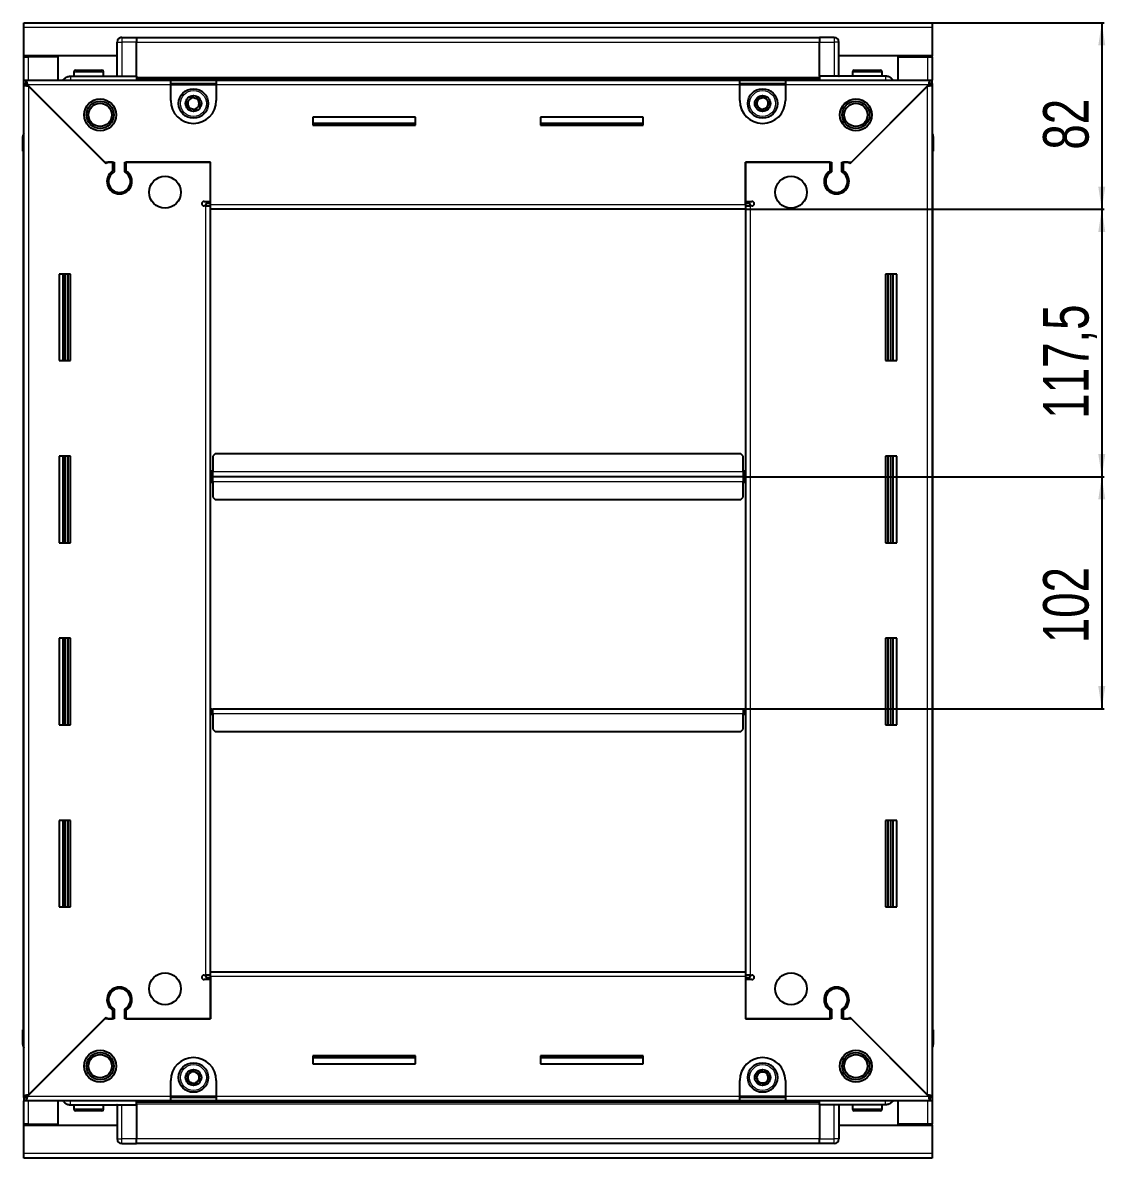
# Model space of a CAD drawing. Header units: millimetres. Extents: x 1021 to 4050, y -1087 to 1535.
# Drawn here: x 3574.6 to 4050.2, y 893.2 to 1392.2 of the extents above; entities that cross this region are included whole.
import ezdxf

# ---------------------------------------------------------------- set-up
doc = ezdxf.new("R2010")
doc.units = ezdxf.units.MM
doc.layers.add('FORMAT', color=7, linetype='Continuous')
doc.styles.add('SLDTEXTSTYLE0', font='TXT', dxfattribs={"width": 0.75})
doc.dimstyles.new('SLDDIMSTYLE0', dxfattribs={"dimtxt": 20, "dimasz": 10, "dimexe": 0, "dimexo": 0.0625, "dimgap": 5, "dimtad": 2, "dimdec": 1, "dimrnd": 1e-09, "dimzin": 12, "dimdsep": 46, "dimtxsty": 'SLDTEXTSTYLE0', "dimsah": 1, "dimcen": 0.09, "dimadec": 0, "dimazin": 3, "dimtfac": 1, "dimtofl": 0, "dimtmove": 0, "dimatfit": 3, "dimfxl": 0, "dimfrac": 2, "dimtolj": 1, "dimtzin": 12, "dimarcsym": 0})

# ---------------------------------------------------------------- blocks, each defined once
blk = doc.blocks.new('_D_5')
at = {"layer": 'FORMAT'}
for p, q in [((3974.16, 1392.16), (4049.65, 1392.16)), ((4048.65, 1392.16), (4048.65, 1310.16)), ((3892.16, 1310.16), (4049.65, 1310.16))]:
    blk.add_line(p, q, dxfattribs=at)
for points in [[(4048.65, 1392.16), (4047.11, 1382.16), (4050.19, 1382.16)], [(4048.65, 1310.16), (4050.19, 1320.16), (4047.11, 1320.16)]]:
    blk.add_solid(points, dxfattribs=at)
at = {"layer": 'FORMAT', "insert": (4022.87, 1336.39), "char_height": 20, "attachment_point": 1, "rotation": 90, "style": 'SLDTEXTSTYLE0'}
blk.add_mtext('82', dxfattribs=at)
blk = doc.blocks.new('_D_6')
at = {"layer": 'FORMAT'}
for p, q in [((3892.16, 1310.16), (4049.65, 1310.16)), ((4048.65, 1310.16), (4048.65, 1192.66)), ((3891.16, 1192.66), (4049.65, 1192.66))]:
    blk.add_line(p, q, dxfattribs=at)
for points in [[(4048.65, 1310.16), (4047.11, 1300.16), (4050.19, 1300.16)], [(4048.65, 1192.66), (4050.19, 1202.66), (4047.11, 1202.66)]]:
    blk.add_solid(points, dxfattribs=at)
at = {"layer": 'FORMAT', "insert": (4022.87, 1218.16), "char_height": 20, "attachment_point": 1, "rotation": 90, "style": 'SLDTEXTSTYLE0'}
blk.add_mtext('117,5', dxfattribs=at)
blk = doc.blocks.new('_D_7')
at = {"layer": 'FORMAT'}
for p, q in [((3891.16, 1192.66), (4049.65, 1192.66)), ((4048.65, 1192.66), (4048.65, 1090.66)), ((3891.16, 1090.66), (4049.65, 1090.66))]:
    blk.add_line(p, q, dxfattribs=at)
for points in [[(4048.65, 1192.66), (4047.11, 1182.66), (4050.19, 1182.66)], [(4048.65, 1090.66), (4050.19, 1100.66), (4047.11, 1100.66)]]:
    blk.add_solid(points, dxfattribs=at)
at = {"layer": 'FORMAT', "insert": (4022.87, 1119.5), "char_height": 20, "attachment_point": 1, "rotation": 90, "style": 'SLDTEXTSTYLE0'}
blk.add_mtext('102', dxfattribs=at)

msp = doc.modelspace()

# ---------------------------------------------------------------- linework, layer by layer
at = {"color": 7, "linetype": 'Continuous', "lineweight": 25}
for p, q in [((3575.15, 1392.16), (3974.15, 1392.16)), ((3575.15, 1390.06), (3575.15, 1392.16)), ((3575.15, 1377.66), (3575.15, 1390.06)), ((3974.15, 1392.16), (3974.15, 1390.06)), ((3974.15, 1390.06), (3974.15, 1377.66)), ((3616.15, 1368.66), (3616.15, 1383.66)), ((3616.83, 1385.16), (3616.83, 1385.16)), ((3618.15, 1385.66), (3624.65, 1385.66)), ((3618.15, 1385.66), (3624.65, 1385.66)), ((3624.65, 1385.66), (3624.65, 1385.66)), ((3624.65, 1385.66), (3624.65, 1385.66)), ((3624.65, 1385.66), (3624.65, 1383.66)), ((3924.65, 1385.51), (3624.65, 1385.51)), ((3624.65, 1368.66), (3624.65, 1383.66)), ((3924.65, 1385.66), (3924.65, 1385.66)), ((3931.15, 1385.66), (3924.65, 1385.66)), ((3931.15, 1385.66), (3924.65, 1385.66)), ((3924.65, 1385.66), (3924.65, 1383.66)), ((3924.65, 1368.66), (3924.65, 1383.66)), ((3933.15, 1383.66), (3933.15, 1383.66)), ((3933.15, 1368.66), (3933.15, 1383.66)), ((3616.15, 1377.66), (3575.15, 1377.66)), ((3575.15, 1377.16), (3575.15, 1377.66)), ((3576.65, 1377.16), (3576.65, 1377.66)), ((3974.15, 1377.66), (3933.15, 1377.66)), ((3972.65, 1377.16), (3972.65, 1377.66)), ((3974.15, 1377.16), (3974.15, 1377.66)), ((3575.15, 1377.16), (3577.25, 1377.16)), ((3575.15, 1366.91), (3575.15, 1377.16)), ((3590.15, 1377.16), (3577.25, 1377.16)), ((3590.15, 1366.91), (3590.15, 1377.16)), ((3959.15, 1377.16), (3972.05, 1377.16)), ((3959.15, 1366.91), (3959.15, 1377.16)), ((3972.05, 1377.16), (3974.15, 1377.16)), ((3974.15, 1377.16), (3974.15, 1366.91)), ((3595.65, 1368.66), (3624.65, 1368.66)), ((3597.15, 1370.56), (3597.15, 1368.66)), ((3597.95, 1371.36), (3609.35, 1371.36)), ((3610.15, 1368.66), (3610.15, 1370.56)), ((3624.65, 1368.66), (3624.65, 1368.16)), ((3624.65, 1367.51), (3924.65, 1367.51)), ((3953.65, 1368.66), (3924.65, 1368.66)), ((3924.65, 1368.66), (3924.65, 1368.16)), ((3939.15, 1370.56), (3939.15, 1368.66)), ((3939.95, 1371.36), (3951.35, 1371.36)), ((3952.15, 1368.66), (3952.15, 1370.56)), ((3575.15, 1365.41), (3575.15, 1366.91)), ((3575.15, 1366.91), (3576.15, 1366.91)), ((3575.15, 1364.91), (3575.15, 1365.41)), ((3575.15, 1365.41), (3576.15, 1365.41)), ((3575.15, 920.41), (3575.15, 1364.91)), ((3576.65, 1364.91), (3575.15, 1364.91)), ((3576.15, 1365.41), (3576.15, 1366.91)), ((3576.15, 1366.91), (3639.65, 1366.91)), ((3576.75, 1364.81), (3610.65, 1330.91)), ((3611.35, 1330.21), (3577.25, 1364.31)), ((3639.65, 1364.81), (3639.65, 1366.91)), ((3639.65, 1366.91), (3659.65, 1366.91)), ((3639.65, 1365.41), (3659.65, 1365.41)), ((3639.65, 1357.91), (3639.65, 1364.81)), ((3659.65, 1366.91), (3659.65, 1364.81)), ((3659.65, 1366.91), (3889.65, 1366.91)), ((3659.65, 1364.81), (3659.65, 1357.91)), ((3889.65, 1364.81), (3889.65, 1366.91)), ((3889.65, 1366.91), (3909.65, 1366.91)), ((3889.65, 1365.41), (3909.65, 1365.41)), ((3889.65, 1357.91), (3889.65, 1364.81)), ((3909.65, 1366.91), (3909.65, 1364.81)), ((3909.65, 1366.91), (3973.15, 1366.91)), ((3909.65, 1364.81), (3909.65, 1357.91)), ((3972.05, 1364.31), (3937.95, 1330.21)), ((3938.65, 1330.91), (3972.55, 1364.81)), ((3972.65, 1364.91), (3974.15, 1364.91)), ((3973.15, 1365.41), (3973.15, 1366.91)), ((3973.15, 1366.91), (3974.15, 1366.91)), ((3973.15, 1365.41), (3974.15, 1365.41)), ((3974.15, 1365.41), (3974.15, 1366.91)), ((3974.15, 1365.41), (3974.15, 1364.91)), ((3974.15, 1364.91), (3974.15, 920.41)), ((3747.15, 1350.66), (3702.15, 1350.66)), ((3702.15, 1350.66), (3702.15, 1347.16)), ((3747.15, 1347.91), (3702.15, 1347.91)), ((3747.15, 1347.16), (3747.15, 1350.66)), ((3847.15, 1350.66), (3802.15, 1350.66)), ((3802.15, 1350.66), (3802.15, 1347.16)), ((3847.15, 1347.91), (3802.15, 1347.91)), ((3847.15, 1347.16), (3847.15, 1350.66)), ((3702.15, 1347.16), (3747.15, 1347.16)), ((3802.15, 1347.16), (3847.15, 1347.16)), ((3974.15, 1343.49), (3974.15, 1343.49)), ((3574.65, 1342.16), (3574.65, 1335.66)), ((3574.65, 1335.66), (3574.65, 1342.16)), ((3974.65, 1342.16), (3974.65, 1335.66)), ((3974.65, 1335.66), (3974.65, 1342.16)), ((3574.65, 1335.66), (3574.65, 1335.66)), ((3575.15, 1335.66), (3574.65, 1335.66)), ((3574.8, 1335.66), (3574.8, 949.66)), ((3974.15, 1335.66), (3974.65, 1335.66)), ((3974.5, 949.66), (3974.5, 1335.66)), ((3974.65, 1335.66), (3974.65, 1335.66)), ((3974.65, 1335.66), (3974.65, 1335.66)), ((3610.65, 1330.91), (3614.85, 1330.91)), ((3612.05, 1330.91), (3611.35, 1330.21)), ((3614.15, 1330.91), (3612.05, 1330.91)), ((3614.15, 1330.91), (3614.15, 1327.02)), ((3614.85, 1330.91), (3614.85, 1326.63)), ((3619.45, 1330.91), (3657.15, 1330.91)), ((3619.45, 1326.63), (3619.45, 1330.91)), ((3620.15, 1327.02), (3620.15, 1330.91)), ((3657.15, 1330.91), (3620.15, 1330.91)), ((3657.15, 1312.26), (3657.15, 1330.91)), ((3657.15, 1313.66), (3657.15, 1330.91)), ((3892.15, 1330.91), (3929.85, 1330.91)), ((3892.15, 1312.26), (3892.15, 1330.91)), ((3892.15, 1330.91), (3892.15, 1313.66)), ((3929.15, 1330.91), (3892.15, 1330.91)), ((3929.15, 1330.91), (3929.15, 1327.02)), ((3929.85, 1330.91), (3929.85, 1326.63)), ((3934.45, 1330.91), (3938.65, 1330.91)), ((3934.45, 1326.63), (3934.45, 1330.91)), ((3937.25, 1330.91), (3935.15, 1330.91)), ((3935.15, 1327.02), (3935.15, 1330.91)), ((3937.95, 1330.21), (3937.25, 1330.91)), ((3615.15, 1318.05), (3615.15, 1317.29)), ((3934.15, 1318.05), (3934.15, 1317.29)), ((3654.3, 1313.66), (3657.15, 1313.66)), ((3657.15, 1312.66), (3655.15, 1312.66)), ((3655.15, 1312.66), (3655.15, 1311.66)), ((3892.15, 1313.66), (3895, 1313.66)), ((3894.15, 1312.66), (3892.15, 1312.66)), ((3894.15, 1311.66), (3894.15, 1312.66)), ((3655.05, 1311.66), (3654.3, 1311.66)), ((3655.05, 1311.66), (3657.15, 1311.66)), ((3657.15, 1310.16), (3657.15, 1312.26)), ((3892.15, 1310.16), (3657.15, 1310.16)), ((3657.15, 975.16), (3657.15, 1310.16)), ((3892.15, 1312.26), (3892.15, 1310.16)), ((3892.15, 1311.66), (3894.25, 1311.66)), ((3892.15, 1310.16), (3892.15, 975.16)), ((3895, 1311.66), (3894.25, 1311.66)), ((3595.65, 1281.66), (3590.65, 1281.66)), ((3590.65, 1281.66), (3590.65, 1243.66)), ((3592.8, 1243.66), (3592.8, 1281.66)), ((3594.59, 1243.66), (3594.59, 1281.66)), ((3594.63, 1243.66), (3594.63, 1281.66)), ((3595.65, 1243.66), (3595.65, 1281.66)), ((3953.65, 1281.66), (3953.65, 1243.66)), ((3958.65, 1281.66), (3953.65, 1281.66)), ((3954.67, 1281.66), (3954.67, 1243.66)), ((3954.71, 1281.66), (3954.71, 1243.66)), ((3956.5, 1281.66), (3956.5, 1243.66)), ((3958.65, 1243.66), (3958.65, 1281.66)), ((3590.65, 1243.66), (3595.65, 1243.66)), ((3953.65, 1243.66), (3958.65, 1243.66)), ((3659.15, 1202.66), (3658.15, 1201.66)), ((3890.15, 1202.66), (3659.15, 1202.66)), ((3891.15, 1201.66), (3890.15, 1202.66)), ((3595.65, 1201.66), (3590.65, 1201.66)), ((3590.65, 1201.66), (3590.65, 1163.66)), ((3592.8, 1163.66), (3592.8, 1201.66)), ((3594.59, 1163.66), (3594.59, 1201.66)), ((3594.63, 1163.66), (3594.63, 1201.66)), ((3595.65, 1163.66), (3595.65, 1201.66)), ((3658.15, 1201.66), (3658.15, 1194.76)), ((3891.15, 1194.76), (3891.15, 1201.66)), ((3953.65, 1201.66), (3953.65, 1163.66)), ((3958.65, 1201.66), (3953.65, 1201.66)), ((3954.67, 1201.66), (3954.67, 1163.66)), ((3954.71, 1201.66), (3954.71, 1163.66)), ((3956.5, 1201.66), (3956.5, 1163.66)), ((3958.65, 1163.66), (3958.65, 1201.66)), ((3657.9, 1192.66), (3657.15, 1192.66)), ((3658.15, 1195.51), (3657.9, 1195.51)), ((3657.9, 1195.51), (3657.9, 1192.66)), ((3657.9, 1192.66), (3657.9, 1189.81)), ((3658.15, 1192.66), (3658.15, 1194.76)), ((3658.15, 1190.56), (3658.15, 1192.66)), ((3891.15, 1192.66), (3658.15, 1192.66)), ((3891.4, 1195.51), (3891.15, 1195.51)), ((3891.15, 1194.76), (3891.15, 1192.66)), ((3891.15, 1192.66), (3891.15, 1190.56)), ((3891.4, 1192.66), (3891.4, 1195.51)), ((3891.4, 1189.81), (3891.4, 1192.66)), ((3892.15, 1192.66), (3891.4, 1192.66)), ((3657.9, 1189.81), (3658.15, 1189.81)), ((3658.15, 1190.56), (3658.15, 1183.66)), ((3891.15, 1183.66), (3891.15, 1190.56)), ((3891.15, 1189.81), (3891.4, 1189.81)), ((3658.15, 1183.66), (3659.15, 1182.66)), ((3659.15, 1182.66), (3890.15, 1182.66)), ((3890.15, 1182.66), (3891.15, 1183.66)), ((3590.65, 1163.66), (3595.65, 1163.66)), ((3953.65, 1163.66), (3958.65, 1163.66)), ((3595.65, 1121.66), (3590.65, 1121.66)), ((3590.65, 1121.66), (3590.65, 1083.66)), ((3592.8, 1083.66), (3592.8, 1121.66)), ((3594.59, 1083.66), (3594.59, 1121.66)), ((3594.63, 1083.66), (3594.63, 1121.66)), ((3595.65, 1083.66), (3595.65, 1121.66)), ((3953.65, 1121.66), (3953.65, 1083.66)), ((3958.65, 1121.66), (3953.65, 1121.66)), ((3954.67, 1121.66), (3954.67, 1083.66)), ((3954.71, 1121.66), (3954.71, 1083.66)), ((3956.5, 1121.66), (3956.5, 1083.66)), ((3958.65, 1083.66), (3958.65, 1121.66)), ((3657.15, 1090.66), (3657.9, 1090.66)), ((3657.9, 1090.66), (3657.9, 1087.81)), ((3658.15, 1088.56), (3658.15, 1090.66)), ((3658.15, 1090.66), (3891.15, 1090.66)), ((3658.15, 1088.56), (3658.15, 1081.66)), ((3891.15, 1090.66), (3891.15, 1088.56)), ((3891.15, 1081.66), (3891.15, 1088.56)), ((3891.4, 1087.81), (3891.4, 1090.66)), ((3891.4, 1090.66), (3892.15, 1090.66)), ((3590.65, 1083.66), (3595.65, 1083.66)), ((3657.9, 1087.81), (3658.15, 1087.81)), ((3891.15, 1087.81), (3891.4, 1087.81)), ((3953.65, 1083.66), (3958.65, 1083.66)), ((3658.15, 1081.66), (3659.15, 1080.66)), ((3659.15, 1080.66), (3890.15, 1080.66)), ((3890.15, 1080.66), (3891.15, 1081.66)), ((3595.65, 1041.66), (3590.65, 1041.66)), ((3590.65, 1041.66), (3590.65, 1003.66)), ((3592.8, 1003.66), (3592.8, 1041.66)), ((3594.59, 1003.66), (3594.59, 1041.66)), ((3594.63, 1003.66), (3594.63, 1041.66)), ((3595.65, 1003.66), (3595.65, 1041.66)), ((3953.65, 1041.66), (3953.65, 1003.66)), ((3958.65, 1041.66), (3953.65, 1041.66)), ((3954.67, 1041.66), (3954.67, 1003.66)), ((3954.71, 1041.66), (3954.71, 1003.66)), ((3956.5, 1041.66), (3956.5, 1003.66)), ((3958.65, 1003.66), (3958.65, 1041.66)), ((3590.65, 1003.66), (3595.65, 1003.66)), ((3953.65, 1003.66), (3958.65, 1003.66)), ((3654.3, 973.66), (3655.05, 973.66)), ((3657.15, 973.66), (3655.05, 973.66)), ((3655.15, 973.66), (3655.15, 972.66)), ((3657.15, 973.06), (3657.15, 975.16)), ((3657.15, 975.16), (3892.15, 975.16)), ((3657.15, 973.06), (3657.15, 954.41)), ((3892.15, 975.16), (3892.15, 973.06)), ((3894.25, 973.66), (3892.15, 973.66)), ((3892.15, 973.06), (3892.15, 954.41)), ((3894.15, 972.66), (3894.15, 973.66)), ((3894.25, 973.66), (3895, 973.66)), ((3657.15, 971.66), (3654.3, 971.66)), ((3655.15, 972.66), (3657.15, 972.66)), ((3657.15, 954.41), (3657.15, 971.66)), ((3892.15, 972.66), (3894.15, 972.66)), ((3892.15, 971.66), (3892.15, 954.41)), ((3895, 971.66), (3892.15, 971.66)), ((3615.15, 968.04), (3615.15, 967.28)), ((3934.15, 968.04), (3934.15, 967.28)), ((3614.15, 958.3), (3614.15, 954.41)), ((3614.85, 958.7), (3614.85, 954.41)), ((3619.45, 954.41), (3619.45, 958.7)), ((3620.15, 954.41), (3620.15, 958.3)), ((3929.15, 958.3), (3929.15, 954.41)), ((3929.85, 958.7), (3929.85, 954.41)), ((3934.45, 954.41), (3934.45, 958.7)), ((3935.15, 954.41), (3935.15, 958.3)), ((3610.65, 954.41), (3576.75, 920.51)), ((3577.25, 921.01), (3611.35, 955.11)), ((3614.85, 954.41), (3610.65, 954.41)), ((3611.35, 955.11), (3612.05, 954.41)), ((3612.05, 954.41), (3614.15, 954.41)), ((3657.15, 954.41), (3619.45, 954.41)), ((3620.15, 954.41), (3657.15, 954.41)), ((3929.85, 954.41), (3892.15, 954.41)), ((3892.15, 954.41), (3929.15, 954.41)), ((3938.65, 954.41), (3934.45, 954.41)), ((3935.15, 954.41), (3937.25, 954.41)), ((3937.25, 954.41), (3937.95, 955.11)), ((3937.95, 955.11), (3972.05, 921.01)), ((3972.55, 920.51), (3938.65, 954.41)), ((3574.65, 943.16), (3574.65, 949.66)), ((3574.65, 949.66), (3574.65, 949.66)), ((3574.65, 949.66), (3574.65, 949.66)), ((3574.65, 949.66), (3574.65, 943.16)), ((3575.15, 949.66), (3574.65, 949.66)), ((3974.15, 949.66), (3974.65, 949.66)), ((3974.65, 949.66), (3974.65, 949.66)), ((3974.65, 943.16), (3974.65, 949.66)), ((3974.65, 949.66), (3974.65, 943.16)), ((3575.15, 941.84), (3575.15, 941.84)), ((3747.15, 938.16), (3702.15, 938.16)), ((3702.15, 938.16), (3702.15, 934.66)), ((3747.15, 934.66), (3747.15, 938.16)), ((3847.15, 938.16), (3802.15, 938.16)), ((3802.15, 938.16), (3802.15, 934.66)), ((3847.15, 934.66), (3847.15, 938.16)), ((3702.15, 937.41), (3747.15, 937.41)), ((3702.15, 934.66), (3747.15, 934.66)), ((3802.15, 937.41), (3847.15, 937.41)), ((3802.15, 934.66), (3847.15, 934.66)), ((3639.65, 920.51), (3639.65, 927.41)), ((3659.65, 927.41), (3659.65, 920.51)), ((3889.65, 920.51), (3889.65, 927.41)), ((3909.65, 927.41), (3909.65, 920.51)), ((3575.15, 919.91), (3575.15, 920.41)), ((3576.65, 920.41), (3575.15, 920.41)), ((3575.15, 919.91), (3575.15, 918.41)), ((3576.15, 919.91), (3575.15, 919.91)), ((3575.15, 908.16), (3575.15, 918.41)), ((3576.15, 918.41), (3575.15, 918.41)), ((3576.15, 919.91), (3576.15, 918.41)), ((3639.65, 918.41), (3576.15, 918.41)), ((3590.15, 908.16), (3590.15, 918.41)), ((3639.65, 918.41), (3639.65, 920.51)), ((3659.65, 919.91), (3639.65, 919.91)), ((3659.65, 918.41), (3639.65, 918.41)), ((3659.65, 920.51), (3659.65, 918.41)), ((3889.65, 918.41), (3659.65, 918.41)), ((3889.65, 918.41), (3889.65, 920.51)), ((3909.65, 919.91), (3889.65, 919.91)), ((3909.65, 918.41), (3889.65, 918.41)), ((3909.65, 920.51), (3909.65, 918.41)), ((3973.15, 918.41), (3909.65, 918.41)), ((3959.15, 908.16), (3959.15, 918.41)), ((3972.65, 920.41), (3974.15, 920.41)), ((3973.15, 919.91), (3973.15, 918.41)), ((3974.15, 919.91), (3973.15, 919.91)), ((3974.15, 918.41), (3973.15, 918.41)), ((3974.15, 920.41), (3974.15, 919.91)), ((3974.15, 919.91), (3974.15, 918.41)), ((3974.15, 918.41), (3974.15, 908.16)), ((3595.65, 916.66), (3624.65, 916.66)), ((3597.15, 916.66), (3597.15, 914.76)), ((3601.72, 913.96), (3597.95, 913.96)), ((3609.35, 913.96), (3601.72, 913.96)), ((3610.15, 914.76), (3610.15, 916.66)), ((3616.15, 916.66), (3616.15, 901.66)), ((3924.65, 917.81), (3624.65, 917.81)), ((3624.65, 916.66), (3624.65, 917.16)), ((3624.65, 916.66), (3624.65, 901.66)), ((3924.65, 916.66), (3924.65, 917.16)), ((3953.65, 916.66), (3924.65, 916.66)), ((3924.65, 916.66), (3924.65, 901.66)), ((3933.15, 916.66), (3933.15, 901.66)), ((3939.15, 916.66), (3939.15, 914.76)), ((3946.94, 913.96), (3939.95, 913.96)), ((3951.35, 913.96), (3946.94, 913.96)), ((3952.15, 914.76), (3952.15, 916.66)), ((3577.25, 908.16), (3575.15, 908.16)), ((3575.15, 907.66), (3575.15, 908.16)), ((3575.15, 895.26), (3575.15, 907.66)), ((3575.15, 907.66), (3616.15, 907.66)), ((3576.65, 907.66), (3576.65, 908.16)), ((3577.25, 908.16), (3590.15, 908.16)), ((3933.15, 907.66), (3974.15, 907.66)), ((3972.05, 908.16), (3959.15, 908.16)), ((3974.15, 908.16), (3972.05, 908.16)), ((3972.65, 907.66), (3972.65, 908.16)), ((3974.15, 907.66), (3974.15, 908.16)), ((3974.15, 907.66), (3974.15, 895.26)), ((3616.15, 901.66), (3616.15, 901.66)), ((3618.15, 899.66), (3624.65, 899.66)), ((3618.15, 899.66), (3624.65, 899.66)), ((3624.65, 899.66), (3624.65, 901.66)), ((3624.65, 899.81), (3924.65, 899.81)), ((3624.65, 899.66), (3624.65, 899.66)), ((3924.65, 899.66), (3924.65, 901.66)), ((3924.65, 899.66), (3924.65, 899.66)), ((3931.15, 899.66), (3924.65, 899.66)), ((3924.65, 899.66), (3924.65, 899.66)), ((3931.15, 899.66), (3924.65, 899.66)), ((3932.47, 900.16), (3932.47, 900.16)), ((3575.15, 893.16), (3575.15, 895.26)), ((3974.15, 895.26), (3974.15, 893.16)), ((3974.15, 893.16), (3575.15, 893.16))]:
    msp.add_line(p, q, dxfattribs=at)
at = {"color": 8, "linetype": 'Continuous', "lineweight": 18}
for p, q in [((3974.15, 1390.06), (3575.15, 1390.06)), ((3616.15, 1383.66), (3618.15, 1383.66)), ((3618.15, 1385.66), (3618.15, 1383.66)), ((3618.15, 1383.66), (3618.15, 1368.66)), ((3624.65, 1383.66), (3618.15, 1383.66)), ((3924.65, 1383.51), (3624.65, 1383.51)), ((3924.65, 1383.66), (3931.15, 1383.66)), ((3931.15, 1385.66), (3931.15, 1383.66)), ((3931.15, 1383.66), (3931.15, 1368.66)), ((3933.15, 1383.66), (3931.15, 1383.66)), ((3577.25, 1377.16), (3577.25, 1377.66)), ((3972.05, 1377.66), (3972.05, 1377.16)), ((3577.25, 1366.91), (3577.25, 1377.16)), ((3972.05, 1377.16), (3972.05, 1366.91)), ((3597.15, 1370.56), (3610.15, 1370.56)), ((3924.65, 1368.16), (3624.65, 1368.16)), ((3939.15, 1370.56), (3952.15, 1370.56)), ((3639.65, 1364.81), (3576.75, 1364.81)), ((3577.25, 1364.31), (3577.25, 921.01)), ((3924.65, 1366.93), (3624.65, 1366.93)), ((3639.65, 1364.81), (3659.65, 1364.81)), ((3889.65, 1364.81), (3659.65, 1364.81)), ((3889.65, 1364.81), (3909.65, 1364.81)), ((3972.55, 1364.81), (3909.65, 1364.81)), ((3972.05, 921.01), (3972.05, 1364.31)), ((3575.15, 1342.16), (3574.65, 1342.16)), ((3974.15, 1342.16), (3974.65, 1342.16)), ((3655.05, 973.66), (3655.05, 1311.66)), ((3657.15, 1312.26), (3892.15, 1312.26)), ((3894.25, 1311.66), (3894.25, 973.66)), ((3592.15, 1281.66), (3592.15, 1243.66)), ((3593.38, 1281.66), (3593.38, 1243.66)), ((3955.91, 1243.66), (3955.91, 1281.66)), ((3957.15, 1243.66), (3957.15, 1281.66)), ((3592.15, 1201.66), (3592.15, 1163.66)), ((3593.38, 1201.66), (3593.38, 1163.66)), ((3955.91, 1163.66), (3955.91, 1201.66)), ((3957.15, 1163.66), (3957.15, 1201.66)), ((3891.15, 1194.76), (3658.15, 1194.76)), ((3658.15, 1190.56), (3891.15, 1190.56)), ((3592.15, 1121.66), (3592.15, 1083.66)), ((3593.38, 1121.66), (3593.38, 1083.66)), ((3955.91, 1083.66), (3955.91, 1121.66)), ((3957.15, 1083.66), (3957.15, 1121.66)), ((3658.15, 1088.56), (3891.15, 1088.56)), ((3592.15, 1041.66), (3592.15, 1003.66)), ((3593.38, 1041.66), (3593.38, 1003.66)), ((3955.91, 1003.66), (3955.91, 1041.66)), ((3957.15, 1003.66), (3957.15, 1041.66)), ((3892.15, 973.06), (3657.15, 973.06)), ((3575.15, 943.16), (3574.65, 943.16)), ((3974.15, 943.16), (3974.65, 943.16)), ((3576.75, 920.51), (3639.65, 920.51)), ((3577.25, 908.16), (3577.25, 918.41)), ((3624.65, 918.4), (3924.65, 918.4)), ((3659.65, 920.51), (3639.65, 920.51)), ((3659.65, 920.51), (3889.65, 920.51)), ((3909.65, 920.51), (3889.65, 920.51)), ((3909.65, 920.51), (3972.55, 920.51)), ((3972.05, 918.41), (3972.05, 908.16)), ((3601.45, 914.76), (3597.15, 914.76)), ((3610.15, 914.76), (3601.45, 914.76)), ((3618.15, 901.66), (3618.15, 916.66)), ((3624.65, 917.16), (3924.65, 917.16)), ((3931.15, 901.66), (3931.15, 916.66)), ((3947.12, 914.76), (3939.15, 914.76)), ((3952.15, 914.76), (3947.12, 914.76)), ((3577.25, 907.66), (3577.25, 908.16)), ((3972.05, 908.16), (3972.05, 907.66)), ((3616.15, 901.66), (3618.15, 901.66)), ((3624.65, 901.66), (3618.15, 901.66)), ((3618.15, 899.66), (3618.15, 901.66)), ((3624.65, 901.81), (3924.65, 901.81)), ((3924.65, 901.66), (3931.15, 901.66)), ((3933.15, 901.66), (3931.15, 901.66)), ((3931.15, 899.66), (3931.15, 901.66)), ((3974.15, 895.26), (3575.15, 895.26))]:
    msp.add_line(p, q, dxfattribs=at)
at = {"color": 7, "linetype": 'Continuous', "lineweight": 25}
for centre, radius in [((3649.65, 1356.66), 6.5), ((3899.65, 1356.66), 6.5), ((3608.65, 1351.66), 7), ((3608.65, 1351.66), 6.03), ((3649.65, 1356.66), 3.46), ((3899.65, 1356.66), 3.46), ((3940.65, 1351.66), 7), ((3940.65, 1351.66), 6.03), ((3608.65, 1351.66), 5.1), ((3940.65, 1351.66), 5.1), ((3637.15, 1317.66), 7), ((3912.15, 1317.66), 7), ((3637.15, 967.66), 7), ((3912.15, 967.66), 7), ((3608.65, 933.66), 7), ((3608.65, 933.66), 6.02), ((3608.65, 933.66), 5.1), ((3940.65, 933.66), 7), ((3940.65, 933.66), 6.03), ((3940.65, 933.66), 5.1), ((3649.65, 928.66), 6.5), ((3899.65, 928.66), 6.5), ((3649.65, 928.66), 3.46), ((3899.65, 928.66), 3.46)]:
    msp.add_circle(centre, radius, dxfattribs=at)
at = {"color": 8, "linetype": 'Continuous', "lineweight": 18}
for centre in [(3649.65, 1356.66), (3899.65, 1356.66), (3649.65, 928.66), (3899.65, 928.66)]:
    msp.add_circle(centre, 5.7, dxfattribs=at)
at = {"color": 7, "linetype": 'Continuous', "lineweight": 25}
for centre, radius, start, end in [((3618.15, 1383.66), 2, 90, 180), ((3618.15, 1383.66), 2, 90, 131.4096), ((3931.15, 1383.66), 2, 0, 90), ((3931.15, 1383.66), 2, 0, 90), ((3597.95, 1370.56), 0.8, 90, 180), ((3609.35, 1370.56), 0.8, 0, 90), ((3615.95, 1368.86), 0.2, 270, 0), ((3933.35, 1368.86), 0.2, 180, 270), ((3939.95, 1370.56), 0.8, 90, 180), ((3951.35, 1370.56), 0.8, 0, 90), ((3649.65, 1357.91), 10, 180, 270), ((3649.65, 1356.66), 2.5, 134.0156, 194.0156), ((3649.65, 1356.66), 2.5, 74.0156, 134.0156), ((3649.65, 1357.91), 10, 270, 0), ((3649.65, 1356.66), 2.5, 14.0156, 74.0156), ((3899.65, 1357.91), 10, 180, 270), ((3899.65, 1356.66), 2.5, 160.1116, 220.1116), ((3899.65, 1356.66), 2.5, 100.1116, 160.1116), ((3899.65, 1356.66), 2.5, 40.1116, 100.1116), ((3899.65, 1357.91), 10, 270, 0), ((3899.65, 1356.66), 2.5, 340.1116, 40.1116), ((3649.65, 1356.66), 2.5, 194.0156, 254.0156), ((3649.65, 1356.66), 2.5, 254.0156, 314.0156), ((3649.65, 1356.66), 2.5, 314.0156, 14.0156), ((3899.65, 1356.66), 2.5, 220.1116, 280.1116), ((3899.65, 1356.66), 2.5, 280.1116, 340.1116), ((3576.65, 1342.16), 2, 138.5749, 180), ((3576.65, 1342.16), 2, 138.5904, 180), ((3972.65, 1342.16), 2, 0, 41.3942), ((3617.15, 1322.41), 5.5, 123.0557, 56.9443), ((3617.15, 1322.41), 4.8, 118.631, 61.369), ((3932.15, 1322.41), 5.5, 123.0557, 56.9443), ((3932.15, 1322.41), 4.8, 118.631, 61.369), ((3654.3, 1312.66), 1, 90, 270), ((3895, 1312.66), 1, 270, 90), ((3654.3, 972.66), 1, 90, 270), ((3895, 972.66), 1, 270, 90), ((3617.15, 962.91), 5.5, 303.0557, 236.9443), ((3932.15, 962.91), 5.5, 303.0557, 236.9443), ((3617.15, 962.91), 4.8, 298.631, 241.369), ((3932.15, 962.91), 4.8, 298.631, 241.369), ((3576.65, 943.16), 2, 180, 199.5667), ((3576.65, 943.16), 2, 180, 221.4096), ((3972.65, 943.16), 2, 318.5749, 360), ((3972.65, 943.16), 2, 318.5904, 0), ((3576.65, 943.16), 2, 213.7845, 221.4096), ((3649.65, 927.41), 10, 90, 180), ((3649.65, 927.41), 10, 0, 90), ((3899.65, 927.41), 10, 90, 180), ((3899.65, 927.41), 10, 0, 90), ((3649.65, 928.66), 2.5, 127.474, 187.474), ((3649.65, 928.66), 2.5, 187.474, 247.474), ((3649.65, 928.66), 2.5, 67.474, 127.474), ((3649.65, 928.66), 2.5, 7.474, 67.474), ((3649.65, 928.66), 2.5, 307.474, 7.474), ((3899.65, 928.66), 2.5, 147.0424, 207.0424), ((3899.65, 928.66), 2.5, 87.0424, 147.0424), ((3899.65, 928.66), 2.5, 27.0424, 87.0424), ((3899.65, 928.66), 2.5, 327.0424, 27.0424), ((3649.65, 928.66), 2.5, 247.474, 307.474), ((3899.65, 928.66), 2.5, 207.0424, 267.0424), ((3899.65, 928.66), 2.5, 267.0424, 327.0424), ((3597.95, 914.76), 0.8, 180, 270), ((3609.35, 914.76), 0.8, 270, 360), ((3615.95, 916.46), 0.2, 0, 90), ((3933.35, 916.46), 0.2, 90, 180), ((3939.95, 914.76), 0.8, 180, 270), ((3951.35, 914.76), 0.8, 270, 0), ((3618.15, 901.66), 2, 180, 270), ((3931.15, 901.66), 2, 270, 0)]:
    msp.add_arc(centre, radius, start, end, dxfattribs=at)
for points, knots in [([(3592.43, 1366.91), (3592.55, 1367.11), (3592.94, 1367.76), (3594.09, 1368.47), (3595.13, 1368.6), (3595.65, 1368.66)], [0, 0, 0, 0, 0.18225, 0.591125, 1, 1, 1, 1]), ([(3624.65, 1368.66), (3624.65, 1368.63), (3624.65, 1368.55), (3624.65, 1367.93), (3624.65, 1367.37), (3624.65, 1367), (3624.65, 1366.99)], [0, 0, 0, 0, 0.330266, 0.660532, 0.990799, 1, 1, 1, 1]), ([(3924.65, 1368.66), (3924.65, 1368.63), (3924.65, 1368.55), (3924.65, 1367.93), (3924.65, 1367.37), (3924.65, 1367), (3924.65, 1366.99)], [0, 0, 0, 0, 0.330266, 0.660532, 0.990799, 1, 1, 1, 1]), ([(3956.86, 1366.91), (3956.74, 1367.11), (3956.36, 1367.76), (3955.2, 1368.47), (3954.17, 1368.6), (3953.65, 1368.66)], [0, 0, 0, 0, 0.1822499, 0.5911249, 1, 1, 1, 1]), ([(3575.15, 1364.91), (3575.18, 1364.87), (3575.23, 1364.78), (3575.62, 1364.64), (3576.18, 1364.51), (3576.76, 1364.4), (3577.12, 1364.34), (3577.25, 1364.31)], [0, 0, 0, 0, 0.2302553, 0.4485219, 0.6667858, 0.8850496, 1, 1, 1, 1]), ([(3576.75, 1364.81), (3576.7, 1365.07), (3576.61, 1365.56), (3576.48, 1366.2), (3576.35, 1366.67), (3576.24, 1366.89), (3576.17, 1366.91), (3576.15, 1366.91)], [0, 0, 0, 0, 0.230255, 0.448522, 0.666786, 0.88505, 1, 1, 1, 1]), ([(3972.05, 1364.31), (3972.3, 1364.36), (3972.8, 1364.45), (3973.44, 1364.58), (3973.9, 1364.71), (3974.12, 1364.82), (3974.14, 1364.89), (3974.15, 1364.91)], [0, 0, 0, 0, 0.230255, 0.448522, 0.666786, 0.88505, 1, 1, 1, 1]), ([(3973.15, 1366.91), (3973.1, 1366.89), (3973.01, 1366.84), (3972.88, 1366.44), (3972.75, 1365.88), (3972.64, 1365.3), (3972.57, 1364.94), (3972.55, 1364.81)], [0, 0, 0, 0, 0.230255, 0.448522, 0.666786, 0.88505, 1, 1, 1, 1]), ([(3646.87, 1357.46), (3647.24, 1357.82), (3647.94, 1358.49), (3648.63, 1359.15), (3648.95, 1359.46)], [0, 0, 0, 0, 0.534686, 1, 1, 1, 1]), ([(3647.57, 1354.66), (3647.49, 1354.99), (3647.29, 1355.79), (3647.05, 1356.76), (3646.9, 1357.34), (3646.87, 1357.46)], [0, 0, 0, 0, 0.3629006, 0.8668753, 1, 1, 1, 1]), ([(3648.95, 1359.46), (3649.45, 1359.32), (3650.37, 1359.06), (3651.3, 1358.79), (3651.72, 1358.67)], [0, 0, 0, 0, 0.534686, 1, 1, 1, 1]), ([(3651.72, 1358.67), (3651.75, 1358.55), (3651.9, 1357.97), (3652.14, 1357), (3652.34, 1356.2), (3652.42, 1355.87)], [0, 0, 0, 0, 0.133125, 0.637099, 1, 1, 1, 1]), ([(3896.81, 1356.16), (3896.85, 1356.27), (3897.05, 1356.84), (3897.39, 1357.77), (3897.67, 1358.55), (3897.79, 1358.87)], [0, 0, 0, 0, 0.133125, 0.637099, 1, 1, 1, 1]), ([(3897.79, 1358.87), (3898.3, 1358.96), (3899.25, 1359.13), (3900.19, 1359.3), (3900.63, 1359.38)], [0, 0, 0, 0, 0.534686, 1, 1, 1, 1]), ([(3900.63, 1359.38), (3900.96, 1358.98), (3901.58, 1358.25), (3902.2, 1357.51), (3902.49, 1357.17)], [0, 0, 0, 0, 0.534686, 1, 1, 1, 1]), ([(3650.35, 1353.86), (3649.85, 1354.01), (3648.92, 1354.27), (3648, 1354.54), (3647.57, 1354.66)], [0, 0, 0, 0, 0.5346859, 1, 1, 1, 1]), ([(3652.42, 1355.87), (3652.05, 1355.51), (3651.36, 1354.84), (3650.67, 1354.17), (3650.35, 1353.86)], [0, 0, 0, 0, 0.534686, 1, 1, 1, 1]), ([(3898.67, 1353.95), (3898.33, 1354.34), (3897.71, 1355.08), (3897.09, 1355.82), (3896.81, 1356.16)], [0, 0, 0, 0, 0.534686, 1, 1, 1, 1]), ([(3901.51, 1354.46), (3901, 1354.37), (3900.05, 1354.2), (3899.11, 1354.03), (3898.67, 1353.95)], [0, 0, 0, 0, 0.534686, 1, 1, 1, 1]), ([(3902.49, 1357.17), (3902.37, 1356.85), (3902.09, 1356.07), (3901.75, 1355.14), (3901.55, 1354.57), (3901.51, 1354.46)], [0, 0, 0, 0, 0.362901, 0.866875, 1, 1, 1, 1]), ([(3646.98, 929.77), (3647.08, 929.85), (3647.56, 930.21), (3648.35, 930.82), (3649, 931.32), (3649.27, 931.53)], [0, 0, 0, 0, 0.1331247, 0.6370994, 1, 1, 1, 1]), ([(3647.36, 926.91), (3647.29, 927.42), (3647.16, 928.38), (3647.04, 929.33), (3646.98, 929.77)], [0, 0, 0, 0, 0.5346859, 1, 1, 1, 1]), ([(3649.27, 931.53), (3649.75, 931.33), (3650.64, 930.96), (3651.53, 930.59), (3651.94, 930.42)], [0, 0, 0, 0, 0.5346859, 1, 1, 1, 1]), ([(3651.94, 930.42), (3652.01, 929.91), (3652.13, 928.95), (3652.26, 928), (3652.31, 927.56)], [0, 0, 0, 0, 0.534686, 1, 1, 1, 1]), ([(3896.77, 928.81), (3897.05, 929.25), (3897.57, 930.06), (3898.09, 930.86), (3898.34, 931.24)], [0, 0, 0, 0, 0.534686, 1, 1, 1, 1]), ([(3898.08, 926.24), (3897.84, 926.7), (3897.4, 927.56), (3896.97, 928.42), (3896.77, 928.81)], [0, 0, 0, 0, 0.534686, 1, 1, 1, 1]), ([(3898.34, 931.24), (3898.46, 931.23), (3899.06, 931.2), (3900.05, 931.15), (3900.87, 931.1), (3901.22, 931.09)], [0, 0, 0, 0, 0.133125, 0.637099, 1, 1, 1, 1]), ([(3902.53, 928.52), (3902.25, 928.08), (3901.73, 927.27), (3901.2, 926.47), (3900.96, 926.09)], [0, 0, 0, 0, 0.534686, 1, 1, 1, 1]), ([(3901.22, 931.09), (3901.45, 930.63), (3901.89, 929.77), (3902.33, 928.91), (3902.53, 928.52)], [0, 0, 0, 0, 0.534686, 1, 1, 1, 1]), ([(3650.02, 925.8), (3649.55, 926), (3648.66, 926.37), (3647.77, 926.74), (3647.36, 926.91)], [0, 0, 0, 0, 0.534686, 1, 1, 1, 1]), ([(3652.31, 927.56), (3652.04, 927.35), (3651.39, 926.85), (3650.6, 926.24), (3650.12, 925.88), (3650.02, 925.8)], [0, 0, 0, 0, 0.362901, 0.866875, 1, 1, 1, 1]), ([(3900.96, 926.09), (3900.62, 926.11), (3899.79, 926.15), (3898.8, 926.2), (3898.2, 926.24), (3898.08, 926.24)], [0, 0, 0, 0, 0.3629006, 0.8668753, 1, 1, 1, 1]), ([(3577.25, 921.01), (3577, 920.97), (3576.5, 920.88), (3575.86, 920.74), (3575.4, 920.61), (3575.17, 920.5), (3575.16, 920.44), (3575.15, 920.41)], [0, 0, 0, 0, 0.230255, 0.448522, 0.666786, 0.88505, 1, 1, 1, 1]), ([(3576.15, 918.41), (3576.19, 918.44), (3576.28, 918.49), (3576.42, 918.89), (3576.55, 919.44), (3576.66, 920.02), (3576.73, 920.39), (3576.75, 920.51)], [0, 0, 0, 0, 0.2302553, 0.4485219, 0.6667858, 0.8850496, 1, 1, 1, 1]), ([(3592.43, 918.41), (3592.55, 918.21), (3592.94, 917.57), (3594.09, 916.86), (3595.13, 916.73), (3595.65, 916.66)], [0, 0, 0, 0, 0.18225, 0.591125, 1, 1, 1, 1]), ([(3624.65, 916.66), (3624.65, 916.7), (3624.65, 916.78), (3624.65, 917.39), (3624.65, 917.97), (3624.65, 918.37), (3624.65, 918.4)], [0, 0, 0, 0, 0.324279, 0.648558, 0.972836, 1, 1, 1, 1]), ([(3924.65, 916.66), (3924.65, 916.7), (3924.65, 916.78), (3924.65, 917.39), (3924.65, 917.97), (3924.65, 918.37), (3924.65, 918.4)], [0, 0, 0, 0, 0.324279, 0.648558, 0.972836, 1, 1, 1, 1]), ([(3956.86, 918.41), (3956.74, 918.21), (3956.36, 917.57), (3955.2, 916.86), (3954.17, 916.73), (3953.65, 916.66)], [0, 0, 0, 0, 0.18225, 0.591125, 1, 1, 1, 1]), ([(3974.15, 920.41), (3974.12, 920.46), (3974.07, 920.55), (3973.68, 920.68), (3973.12, 920.81), (3972.54, 920.92), (3972.17, 920.99), (3972.05, 921.01)], [0, 0, 0, 0, 0.230255, 0.448522, 0.666786, 0.88505, 1, 1, 1, 1]), ([(3972.55, 920.51), (3972.59, 920.26), (3972.68, 919.77), (3972.82, 919.13), (3972.95, 918.66), (3973.06, 918.44), (3973.13, 918.42), (3973.15, 918.41)], [0, 0, 0, 0, 0.230255, 0.448522, 0.666786, 0.88505, 1, 1, 1, 1])]:
    msp.add_open_spline(points, degree=3, knots=knots, dxfattribs=at)
at = {"color": 8, "linetype": 'Continuous', "lineweight": 18}
for points in [[(3595.65, 1368.66), (3595.65, 1368.62), (3595.65, 1368.54), (3595.65, 1368.11), (3595.65, 1367.65), (3595.65, 1367.24), (3595.65, 1366.97), (3595.65, 1366.91)], [(3953.65, 1368.66), (3953.65, 1368.62), (3953.65, 1368.54), (3953.65, 1368.11), (3953.65, 1367.65), (3953.65, 1367.24), (3953.65, 1366.97), (3953.65, 1366.91)], [(3595.65, 916.66), (3595.65, 916.71), (3595.65, 916.78), (3595.65, 917.22), (3595.65, 917.67), (3595.65, 918.09), (3595.65, 918.36), (3595.65, 918.41)], [(3953.65, 916.66), (3953.65, 916.71), (3953.65, 916.78), (3953.65, 917.22), (3953.65, 917.67), (3953.65, 918.09), (3953.65, 918.36), (3953.65, 918.41)]]:
    msp.add_open_spline(points, degree=3, knots=[0, 0, 0, 0, 0.359753, 0.553414, 0.751185, 0.948956, 1, 1, 1, 1], dxfattribs=at)
at = {"color": 7, "linetype": 'Continuous', "lineweight": 25}
for points in [[(3576.75, 1364.81), (3576.7, 1364.89), (3576.6, 1365.05), (3576.45, 1365.25), (3576.3, 1365.39), (3576.2, 1365.41), (3576.15, 1365.41)], [(3576.65, 1364.91), (3576.66, 1364.86), (3576.68, 1364.76), (3576.81, 1364.61), (3577.01, 1364.46), (3577.17, 1364.36), (3577.25, 1364.31)], [(3972.05, 1364.31), (3972.13, 1364.36), (3972.28, 1364.46), (3972.48, 1364.61), (3972.62, 1364.76), (3972.64, 1364.86), (3972.65, 1364.91)], [(3973.15, 1365.41), (3973.1, 1365.41), (3973, 1365.39), (3972.85, 1365.25), (3972.7, 1365.05), (3972.6, 1364.89), (3972.55, 1364.81)], [(3576.15, 919.91), (3576.2, 919.92), (3576.3, 919.94), (3576.45, 920.08), (3576.6, 920.28), (3576.7, 920.44), (3576.75, 920.51)], [(3577.25, 921.01), (3577.17, 920.96), (3577.01, 920.86), (3576.81, 920.71), (3576.68, 920.56), (3576.66, 920.46), (3576.65, 920.41)], [(3972.65, 920.41), (3972.64, 920.46), (3972.62, 920.56), (3972.48, 920.71), (3972.28, 920.86), (3972.13, 920.96), (3972.05, 921.01)], [(3972.55, 920.51), (3972.6, 920.44), (3972.7, 920.28), (3972.85, 920.08), (3973, 919.94), (3973.1, 919.92), (3973.15, 919.91)]]:
    msp.add_open_spline(points, degree=3, dxfattribs=at)

# ---------------------------------------------------------------- dimensions: what is measured, and where the dimension line sits
at = {"layer": 'FORMAT'}
for base, p1, p2, picture, middle in [((4048.65, 1310.16), (3974.15, 1392.16), (3892.15, 1310.16), '_D_5', (4048.65, 1351.16)), ((4048.65, 1192.66), (3892.15, 1310.16), (3891.15, 1192.66), '_D_6', (4048.65, 1251.41)), ((4048.65, 1090.66), (3891.15, 1192.66), (3891.15, 1090.66), '_D_7', (4048.65, 1141.66))]:
    dim = msp.add_linear_dim(base=base, p1=p1, p2=p2, angle=90, dimstyle='SLDDIMSTYLE0', dxfattribs=at)
    dim.commit()
    dim.dimension.update_dxf_attribs({"geometry": picture, "text_midpoint": middle, "dimtype": 160})

doc.saveas('drawing.dxf')
